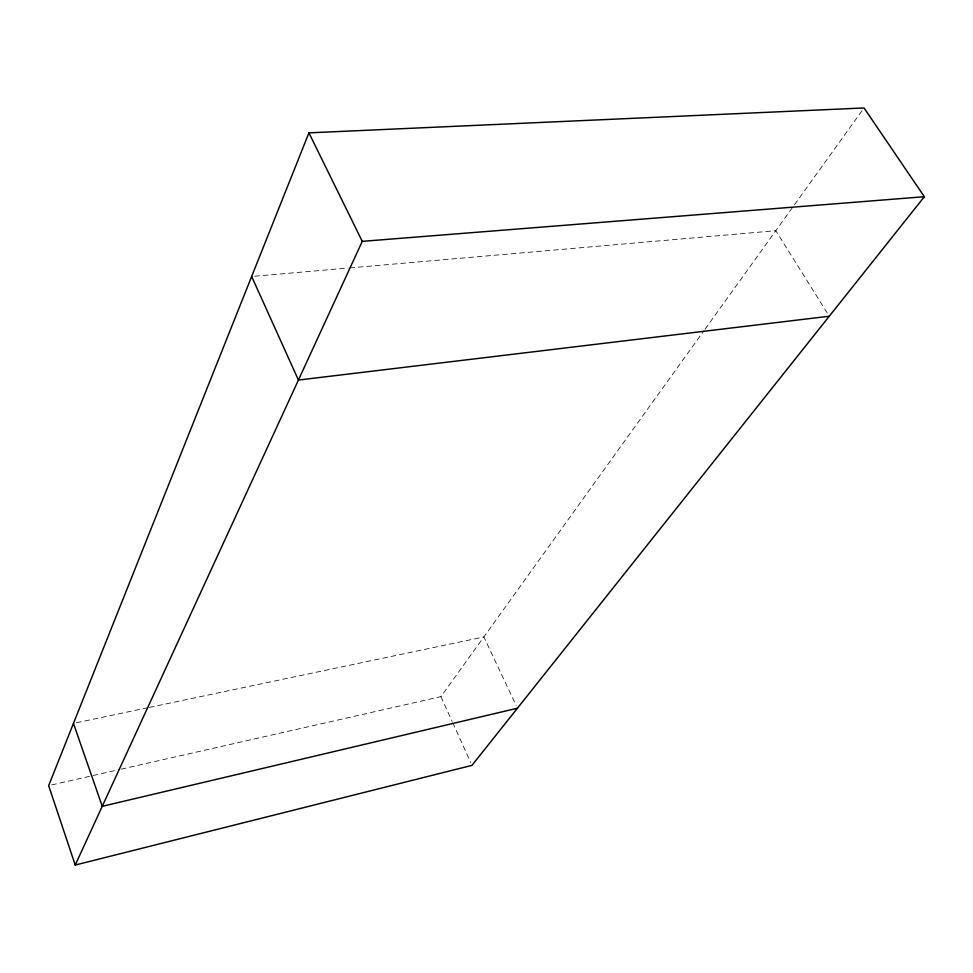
<?xml version="1.0" encoding="UTF-8"?>
<svg xmlns="http://www.w3.org/2000/svg" width="973" height="973" viewBox="0 0 973 973"><rect width="100%" height="100%" fill="white"/><g stroke="black" fill="none" stroke-linecap="round" stroke-linejoin="round"><path stroke-width="0.73" stroke-dasharray="4.87 3.65" d="M121.187 769.169L440.951 696.632L704.148 330.406M705.036 329.178L862.26 110.411M51.605 784.943L119.703 769.497M76.441 722.757L147.811 707.724M149.295 707.42L483.849 636.938L516.152 705.474M254.671 276.223L348.322 268.037M349.842 267.903L775.809 230.698L828.473 314.948M440.951 696.632L452.129 721.37M452.749 722.744L470.737 762.601"/><path stroke-width="1.46" d="M308.915 132.863L48.65 785.625L75.225 865.046L471.978 765.35L924.35 196.716L864.024 107.954L308.915 132.863L362.26 241.353L75.225 865.046M517.441 708.21L102.25 806.325L73.462 723.389M829.276 316.225L298.431 380.054L251.654 276.478M362.26 241.353L924.35 196.716"/></g></svg>
